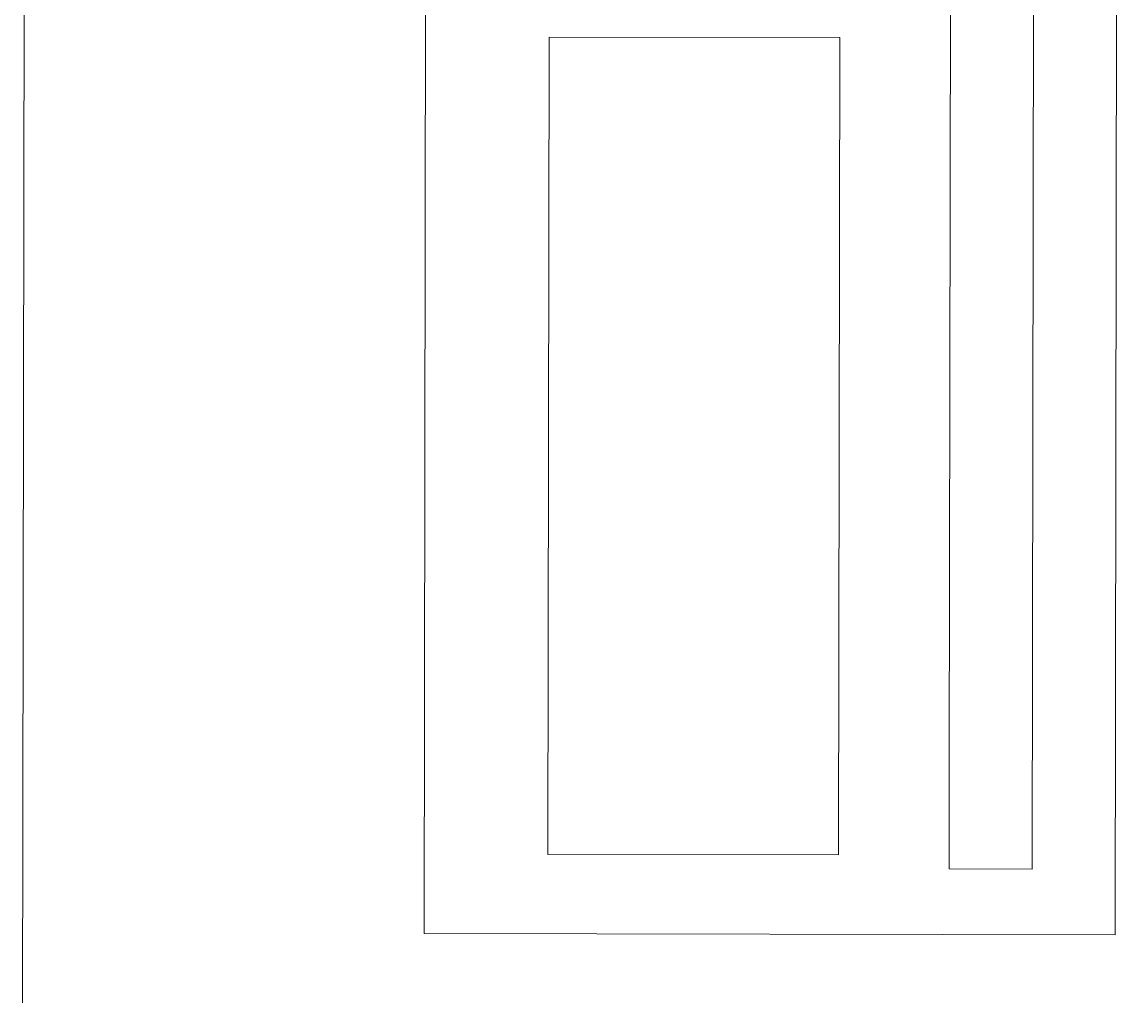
# Model space of a CAD drawing. Header units: millimetres. Extents: x -2143172 to 5255, y -610845 to 279739.
# Drawn here: x -1069580.3 to -1069310.6, y -593987.9 to -593748.3 of the extents above; entities that cross this region are included whole.
import ezdxf

# ---------------------------------------------------------------- set-up
doc = ezdxf.new("R2010")
doc.units = ezdxf.units.MM
doc.header["$LTSCALE"] = 30
doc.layers.add('LOADING', color=163, linetype='Continuous', lineweight=5)
doc.layers.add('TME-MEDICAL EQUIPMENT', color=42, linetype='Continuous', lineweight=13)

# ---------------------------------------------------------------- blocks, each defined once
blk = doc.blocks.new('workstation')
at = {"layer": 'LOADING'}
for p, q in [((2854.35, -994.87, 0), (2854.249, -1055.87, 0)), ((2827.457, -1004.855, 0), (2827.383, -1049.855, 0)), ((2827.457, -1004.855, 0), (2844.457, -1004.883, 0)), ((2844.457, -1004.883, 0), (2844.383, -1049.883, 0)), ((2829.442, -1039.863, 0), (2829.498, -1006.47, 0)), ((2829.498, -1006.47, 0), (2831.541, -1006.474, 0)), ((2831.541, -1006.474, 0), (2831.537, -1008.969, 0)), ((2834.231, -1026.922, 0), (2834.264, -1006.819, 0)), ((2834.264, -1006.819, 0), (2841.415, -1006.831, 0)), ((2841.415, -1006.831, 0), (2841.382, -1026.934, 0)), ((2831.537, -1008.969, 0), (2831.485, -1039.866, 0)), ((2841.382, -1026.934, 0), (2834.231, -1026.922, 0))]:
    blk.add_line(p, q, dxfattribs=at)

msp = doc.modelspace()

# ---------------------------------------------------------------- block references
at = {"layer": 'TME-MEDICAL EQUIPMENT', "xscale": 10, "yscale": 10, "zscale": 10, "rotation": 180}
msp.add_blockref('workstation', (-1041036.79, -604021.35, 0.1), dxfattribs=at)

doc.saveas('drawing.dxf')
